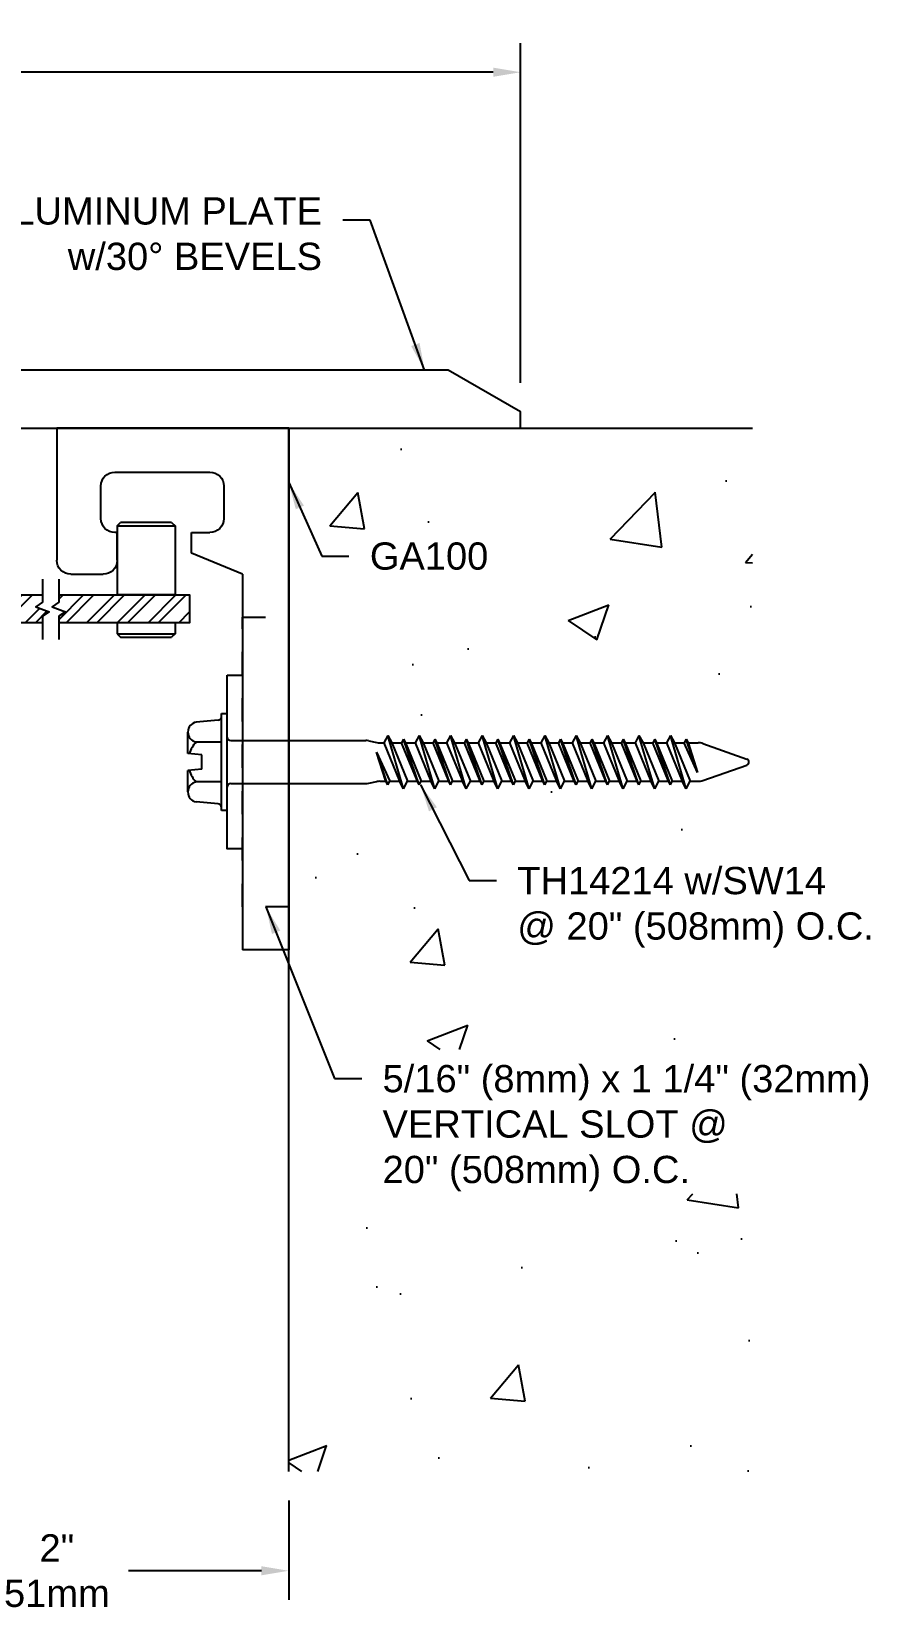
# Model space of a CAD drawing. Header units: inches. Extents: x -2.4 to 24.1, y 0.3 to 8.2.
# Drawn here: x 4.85 to 8.47, y 0.33 to 7.15 of the extents above; entities that cross this region are included whole.
import ezdxf

# ---------------------------------------------------------------- set-up
doc = ezdxf.new("R2010")
doc.units = ezdxf.units.IN
doc.header["$MEASUREMENT"] = 0
doc.linetypes.add('HIDDEN', pattern=[0.375, 0.25, -0.125])
for name, color, linetype in [('Anchors', 4, 'Continuous'), ('Conditions', 1, 'Continuous'), ('Dimensions', 3, 'Continuous'), ('Metals', 7, 'Continuous'), ('Text', 2, 'Continuous')]:
    doc.layers.add(name, color=color, linetype=linetype)
doc.styles.add('Arial', font='arial.ttf')
doc.dimstyles.new('Arial', dxfattribs={"dimtxt": 0.1175, "dimasz": 0.1175, "dimexe": 0.125, "dimexo": 0.125, "dimgap": 0.09, "dimtad": 0, "dimtih": 1, "dimtoh": 1, "dimdec": 4, "dimzin": 0, "dimdsep": 46, "dimlunit": 4, "dimtxsty": 'Arial', "dimcen": 0.09, "dimadec": 0, "dimazin": 0, "dimtfac": 1, "dimtdec": 4, "dimtofl": 0, "dimtmove": 0, "dimatfit": 3, "dimfxl": 0, "dimfrac": 2, "dimtolj": 1, "dimtzin": 0, "dimarcsym": 0})

# ---------------------------------------------------------------- blocks, each defined once
blk = doc.blocks.new('ga100')
for p, q in [((0, 0), (0, 1)), ((0, 1), (0.57, 1)), ((0.63, 0.94), (0.63, 0.8)), ((0.19, 0.75), (0.19, 0.34)), ((0.39, 0.81), (0.25, 0.81)), ((0.45, 0.74), (0.45, 0.75)), ((0.57, 0.74), (0.45, 0.74)), ((0.54, 0.42), (0.45, 0.42)), ((0.45, 0.42), (0.45, 0.34)), ((0.63, 0.2), (0.54, 0.42)), ((0.25, 0.28), (0.39, 0.28)), ((0.63, 0.2), (2.25, 0.2)), ((2.25, 0), (2.25, 0.2)), ((0, 0), (2.25, 0))]:
    blk.add_line(p, q)
for centre, start, end in [((0.57, 0.94), 0, 90), ((0.25, 0.75), 90, 180), ((0.39, 0.75), 0, 90), ((0.57, 0.8), 270, 0), ((0.25, 0.34), 180, 270), ((0.39, 0.34), 270, 0)]:
    blk.add_arc(centre, 0.06, start, end)
blk = doc.blocks.new('PIN')
for p, q in [((-0.1602, 0.1698), (-0.1452, 0.1848)), ((-0.1602, 0.1698), (0.0898, 0.1698)), ((-0.1602, 0.1698), (-0.1602, -0.1277)), ((0.0748, 0.1848), (-0.1452, 0.1848)), ((0.0748, 0.1848), (0.0898, 0.1698)), ((0.0898, 0.1698), (0.0898, -0.1277)), ((0.0898, -0.1277), (-0.1602, -0.1277)), ((0.0898, -0.2477), (-0.1602, -0.2477)), ((-0.1602, -0.2477), (-0.1602, -0.2952)), ((0.0898, -0.2477), (0.0898, -0.2952)), ((-0.1602, -0.2952), (0.0898, -0.2952)), ((-0.1602, -0.2952), (-0.1452, -0.3102)), ((-0.1452, -0.3102), (0.0748, -0.3102)), ((0.0898, -0.2952), (0.0748, -0.3102))]:
    blk.add_line(p, q)
blk = doc.blocks.new('PB8516')
at = {"layer": 'Metals'}
h = blk.add_hatch(dxfattribs=at)
h.set_pattern_fill('ANSI32', color=256, scale=0.25, style=0)
h.set_pattern_definition([(45, (-3.96066, -0.33674), (-0.0662913, 0.0662913), []), (45, (-3.91647, -0.33674), (-0.0662913, 0.0662913), [])])
h.paths.add_polyline_path([(1.0036, 0), (1.0036, -0.0318), (0.9748, -0.0509), (1.0325, -0.0727), (1.0036, -0.0918), (1.0036, -0.12), (1.5678, -0.12), (1.5678, 0)])
h.paths.add_polyline_path([(0.9336, -0.12), (0.9336, -0.0918), (0.9625, -0.0727), (0.9048, -0.0509), (0.9336, -0.0318), (0.9336, 0), (-0.9642, 0), (-0.9642, -0.0318), (-0.9931, -0.0509), (-0.9354, -0.0727), (-0.9642, -0.0918), (-0.9642, -0.12)])
h.paths.add_polyline_path([(-1.5772, 0), (-1.5772, -0.12), (-1.0342, -0.12), (-1.0342, -0.0918), (-1.0054, -0.0727), (-1.0631, -0.0509), (-1.0342, -0.0318), (-1.0342, 0)])
for points in [[(-1.0342, 0.0683), (-1.0342, -0.0318), (-1.0631, -0.0509), (-1.0054, -0.0727), (-1.0342, -0.0918), (-1.0342, -0.1918)], [(-0.9642, 0.0683), (-0.9642, -0.0318), (-0.9931, -0.0509), (-0.9354, -0.0727), (-0.9642, -0.0918), (-0.9642, -0.1918)], [(0.9336, 0.0683), (0.9336, -0.0318), (0.9048, -0.0509), (0.9625, -0.0727), (0.9336, -0.0918), (0.9336, -0.1918)], [(1.0036, 0.0683), (1.0036, -0.0318), (0.9748, -0.0509), (1.0325, -0.0727), (1.0036, -0.0918), (1.0036, -0.1918)], [(-1.0342, -0.12), (-1.5772, -0.12), (-1.5772, 0), (-1.0342, 0)], [(-0.9642, 0), (0.9336, 0)], [(1.0036, 0), (1.5678, 0), (1.5678, -0.12), (1.0036, -0.12)], [(0.9336, -0.12), (-0.9642, -0.12)]]:
    blk.add_lwpolyline(points)
at = {"xscale": -1}
blk.add_blockref('PIN', (-1.4249, 0.1277), dxfattribs=at)
blk.add_blockref('PIN', (1.4155, 0.1277))
blk = doc.blocks.new('*D6')
at = {"layer": 'Defpoints', "color": 0}
for p in [(3.956, 0.9373), (5.956, 0.9373), (3.956, 0.5097)]:
    blk.add_point(p, dxfattribs=at)
at = {"layer": 'Dimensions', "color": 0, "lineweight": -2}
for p, q in [((3.956, 0.8123), (3.956, 0.3847)), ((5.956, 0.8123), (5.956, 0.3847)), ((4.0735, 0.5097), (4.6466, 0.5097)), ((5.8385, 0.5097), (5.2653, 0.5097))]:
    blk.add_line(p, q, dxfattribs=at)
at = {"layer": 'Dimensions', "color": 0}
for points in [[(4.0735, 0.5293), (4.0735, 0.4902), (3.956, 0.5097)], [(5.8385, 0.5293), (5.8385, 0.4902), (5.956, 0.5097)]]:
    blk.add_solid(points, dxfattribs=at)
at = {"layer": 'Dimensions', "color": 0, "insert": (4.956, 0.5097), "char_height": 0.1175, "attachment_point": 5, "style": 'Arial'}
blk.add_mtext('\\A1;2"\\P51mm', dxfattribs=at)
blk = doc.blocks.new('*D9')
at = {"layer": 'Defpoints', "color": 0}
for p in [(6.956, 6.9719), (0.956, 5.5068), (6.956, 5.5068)]:
    blk.add_point(p, dxfattribs=at)
at = {"layer": 'Dimensions', "color": 0, "lineweight": -2}
for p, q in [((0.956, 5.6318), (0.956, 7.0969)), ((6.956, 5.6318), (6.956, 7.0969)), ((1.0735, 6.9719), (3.6065, 6.9719)), ((6.8385, 6.9719), (4.3054, 6.9719))]:
    blk.add_line(p, q, dxfattribs=at)
at = {"layer": 'Dimensions', "color": 0}
for points in [[(1.0735, 6.9915), (1.0735, 6.9523), (0.956, 6.9719)], [(6.8385, 6.9915), (6.8385, 6.9523), (6.956, 6.9719)]]:
    blk.add_solid(points, dxfattribs=at)
at = {"layer": 'Dimensions', "color": 0, "insert": (3.956, 6.9719), "char_height": 0.1175, "attachment_point": 5, "style": 'Arial'}
blk.add_mtext('\\A1;6"\\P152mm', dxfattribs=at)
blk = doc.blocks.new('TH14214')
for p, q in [((-0.129, 0.17), (-0.0362, 0.17)), ((-0.031, 0.11), (-0.0362, 0.17)), ((0.031, 0.11), (0.0362, 0.17)), ((0.0362, 0.17), (0.129, 0.17)), ((-0.1803, 0.0387), (-0.172, 0.1335)), ((-0.086, 0.025), (-0.086, 0.1335)), ((-0.031, 0.11), (0.031, 0.11)), ((0.086, 0.025), (0.086, 0.1335)), ((0.1803, 0.0387), (0.172, 0.1335)), ((-0.209, 0), (-0.209, 0.025)), ((-0.209, 0.025), (0.209, 0.025)), ((-0.209, 0), (0.209, 0)), ((0.209, 0.025), (0.209, 0)), ((-0.093, -0.0147), (-0.093, -0.5974)), ((0.093, -0.0147), (0.093, -0.5974)), ((-0.0917, -0.6102), (-0.0843, -0.6448)), ((0.0917, -0.6102), (0.0843, -0.6448)), ((-0.0983, -0.6927), (0.0428, -0.6441)), ((-0.083, -0.6845), (0.0428, -0.6441)), ((0.0428, -0.6441), (-0.083, -0.7009)), ((-0.083, -0.6576), (-0.083, -0.6845)), ((0.083, -0.6755), (-0.083, -0.7432)), ((0.083, -0.6576), (0.083, -0.6755)), ((0.115, -0.6927), (0.083, -0.6755)), ((-0.115, -0.7604), (0.115, -0.6927)), ((-0.115, -0.7604), (-0.083, -0.7432)), ((-0.0983, -0.6927), (-0.083, -0.6845)), ((-0.0983, -0.6927), (-0.083, -0.7009)), ((-0.083, -0.7009), (-0.083, -0.7432)), ((0.083, -0.7099), (-0.083, -0.7776)), ((0.115, -0.6927), (0.083, -0.7099)), ((0.083, -0.7099), (0.083, -0.7522)), ((-0.115, -0.7604), (-0.083, -0.7776)), ((-0.0983, -0.8281), (0.0983, -0.7604)), ((-0.083, -0.8199), (0.083, -0.7522)), ((0.083, -0.7686), (-0.083, -0.8363)), ((-0.083, -0.7776), (-0.083, -0.8199)), ((0.083, -0.8109), (-0.083, -0.8786)), ((0.0983, -0.7604), (0.083, -0.7522)), ((0.0983, -0.7604), (0.083, -0.7686)), ((0.083, -0.7686), (0.083, -0.8109)), ((0.115, -0.8281), (0.083, -0.8109)), ((-0.115, -0.8958), (0.115, -0.8281)), ((-0.115, -0.8958), (-0.083, -0.8786)), ((-0.0983, -0.8281), (-0.083, -0.8199)), ((-0.0983, -0.8281), (-0.083, -0.8363)), ((-0.083, -0.8363), (-0.083, -0.8786)), ((0.083, -0.8454), (-0.083, -0.9131)), ((0.115, -0.8281), (0.083, -0.8454)), ((0.083, -0.8454), (0.083, -0.8876)), ((-0.115, -0.8958), (-0.083, -0.9131)), ((-0.0983, -0.9635), (0.0983, -0.8958)), ((-0.083, -0.9553), (0.083, -0.8876)), ((0.083, -0.9041), (-0.083, -0.9718)), ((-0.083, -0.9131), (-0.083, -0.9553)), ((0.083, -0.9463), (-0.083, -1.014)), ((0.0983, -0.8958), (0.083, -0.8876)), ((0.0983, -0.8958), (0.083, -0.9041)), ((0.083, -0.9041), (0.083, -0.9463)), ((0.115, -0.9635), (0.083, -0.9463)), ((-0.115, -1.0312), (0.115, -0.9635)), ((-0.115, -1.0312), (-0.083, -1.014)), ((-0.0983, -0.9635), (-0.083, -0.9553)), ((-0.0983, -0.9635), (-0.083, -0.9718)), ((-0.083, -0.9718), (-0.083, -1.014)), ((0.083, -0.9808), (-0.083, -1.0485)), ((0.115, -0.9635), (0.083, -0.9808)), ((0.083, -0.9808), (0.083, -1.023)), ((-0.115, -1.0312), (-0.083, -1.0485)), ((-0.0983, -1.099), (0.0983, -1.0312)), ((-0.083, -1.0907), (0.083, -1.023)), ((0.083, -1.0395), (-0.083, -1.1072)), ((-0.083, -1.0485), (-0.083, -1.0907)), ((0.083, -1.0817), (-0.083, -1.1494)), ((0.0983, -1.0312), (0.083, -1.023)), ((0.0983, -1.0312), (0.083, -1.0395)), ((0.083, -1.0395), (0.083, -1.0817)), ((0.115, -1.099), (0.083, -1.0817)), ((-0.115, -1.1667), (0.115, -1.099)), ((-0.115, -1.1667), (-0.083, -1.1494)), ((-0.0983, -1.099), (-0.083, -1.0907)), ((-0.0983, -1.099), (-0.083, -1.1072)), ((-0.083, -1.1072), (-0.083, -1.1494)), ((0.083, -1.1162), (-0.083, -1.1839)), ((0.115, -1.099), (0.083, -1.1162)), ((0.083, -1.1162), (0.083, -1.1584)), ((-0.115, -1.1667), (-0.083, -1.1839)), ((-0.0983, -1.2344), (0.0983, -1.1667)), ((-0.0983, -1.2344), (-0.083, -1.2262)), ((-0.083, -1.2262), (0.083, -1.1584)), ((0.083, -1.1749), (-0.083, -1.2426)), ((-0.083, -1.1839), (-0.083, -1.2262)), ((0.083, -1.2171), (-0.083, -1.2849)), ((0.0983, -1.1667), (0.083, -1.1584)), ((0.0983, -1.1667), (0.083, -1.1749)), ((0.083, -1.1749), (0.083, -1.2171)), ((0.115, -1.2344), (0.083, -1.2171)), ((-0.115, -1.3021), (0.115, -1.2344)), ((-0.115, -1.3021), (-0.083, -1.2849)), ((-0.0983, -1.2344), (-0.083, -1.2426)), ((-0.083, -1.2426), (-0.083, -1.2849)), ((0.083, -1.2516), (-0.083, -1.3193)), ((-0.083, -1.3616), (0.083, -1.2939)), ((0.115, -1.2344), (0.083, -1.2516)), ((0.083, -1.2516), (0.083, -1.2939)), ((0.0983, -1.3021), (0.083, -1.2939)), ((-0.115, -1.3021), (-0.083, -1.3193)), ((-0.0983, -1.3698), (0.0983, -1.3021)), ((-0.0983, -1.3698), (-0.083, -1.3616)), ((0.083, -1.3103), (-0.083, -1.378)), ((-0.083, -1.3193), (-0.083, -1.3616)), ((0.083, -1.3526), (-0.083, -1.4203)), ((0.0983, -1.3021), (0.083, -1.3103)), ((0.083, -1.3103), (0.083, -1.3526)), ((0.115, -1.3698), (0.083, -1.3526)), ((-0.115, -1.4375), (0.115, -1.3698)), ((-0.115, -1.4375), (-0.083, -1.4203)), ((-0.0983, -1.3698), (-0.083, -1.378)), ((-0.083, -1.378), (-0.083, -1.4203)), ((0.083, -1.387), (-0.083, -1.4547)), ((-0.083, -1.497), (0.083, -1.4293)), ((0.115, -1.3698), (0.083, -1.387)), ((0.083, -1.387), (0.083, -1.4293)), ((0.0983, -1.4375), (0.083, -1.4293)), ((-0.115, -1.4375), (-0.083, -1.4547)), ((-0.0983, -1.5052), (0.0983, -1.4375)), ((-0.0983, -1.5052), (-0.083, -1.497)), ((0.083, -1.4457), (-0.083, -1.5134)), ((-0.083, -1.4547), (-0.083, -1.497)), ((0.083, -1.488), (-0.083, -1.5557)), ((0.0983, -1.4375), (0.083, -1.4457)), ((0.083, -1.4457), (0.083, -1.488)), ((0.115, -1.5052), (0.083, -1.488)), ((-0.115, -1.5729), (0.115, -1.5052)), ((-0.115, -1.5729), (-0.083, -1.5557)), ((-0.0983, -1.5052), (-0.083, -1.5134)), ((-0.083, -1.5134), (-0.083, -1.5557)), ((0.083, -1.5224), (-0.083, -1.5901)), ((-0.083, -1.6324), (0.083, -1.5647)), ((0.115, -1.5052), (0.083, -1.5224)), ((0.083, -1.5224), (0.083, -1.5647)), ((0.0983, -1.5729), (0.083, -1.5647)), ((-0.115, -1.5729), (-0.083, -1.5901)), ((-0.0983, -1.6406), (0.0983, -1.5729)), ((-0.0983, -1.6406), (-0.083, -1.6324)), ((0.083, -1.5811), (-0.083, -1.6488)), ((-0.083, -1.5901), (-0.083, -1.6324)), ((0.083, -1.6234), (-0.083, -1.6911)), ((0.0983, -1.5729), (0.083, -1.5811)), ((0.083, -1.5811), (0.083, -1.6234)), ((0.115, -1.6406), (0.083, -1.6234)), ((-0.115, -1.7083), (0.115, -1.6406)), ((-0.115, -1.7083), (-0.083, -1.6911)), ((-0.0983, -1.6406), (-0.083, -1.6488)), ((-0.083, -1.6488), (-0.083, -1.6911)), ((0.083, -1.6579), (-0.083, -1.7256)), ((-0.083, -1.7678), (0.083, -1.7001)), ((0.115, -1.6406), (0.083, -1.6579)), ((0.083, -1.6579), (0.083, -1.7001)), ((0.0983, -1.7083), (0.083, -1.7001)), ((-0.115, -1.7083), (-0.083, -1.7256)), ((-0.0983, -1.776), (0.0983, -1.7083)), ((-0.0983, -1.776), (-0.083, -1.7678)), ((0.083, -1.7166), (-0.083, -1.7843)), ((-0.083, -1.7256), (-0.083, -1.7678)), ((0.083, -1.7588), (-0.083, -1.8265)), ((0.0983, -1.7083), (0.083, -1.7166)), ((0.083, -1.7166), (0.083, -1.7588)), ((0.115, -1.776), (0.083, -1.7588)), ((-0.115, -1.8437), (0.115, -1.776)), ((-0.115, -1.8437), (-0.083, -1.8265)), ((-0.0983, -1.776), (-0.083, -1.7843)), ((-0.083, -1.7843), (-0.083, -1.8265)), ((0.083, -1.7933), (-0.083, -1.861)), ((-0.083, -1.9032), (0.083, -1.8355)), ((0.115, -1.776), (0.083, -1.7933)), ((0.083, -1.7933), (0.083, -1.8355)), ((0.0983, -1.8437), (0.083, -1.8355)), ((-0.115, -1.8437), (-0.083, -1.861)), ((-0.0983, -1.9115), (0.0983, -1.8437)), ((-0.0983, -1.9115), (-0.083, -1.9032)), ((0.083, -1.852), (-0.083, -1.9197)), ((-0.083, -1.861), (-0.083, -1.9032)), ((0.083, -1.8942), (-0.083, -1.9619)), ((0.0983, -1.8437), (0.083, -1.852)), ((0.083, -1.852), (0.083, -1.8942)), ((0.115, -1.9115), (0.083, -1.8942)), ((-0.115, -1.9792), (0.115, -1.9115)), ((-0.115, -1.9792), (-0.083, -1.9619)), ((-0.0983, -1.9115), (-0.083, -1.9197)), ((-0.083, -1.9197), (-0.083, -1.9619)), ((0.083, -1.9287), (-0.083, -1.9964)), ((-0.0447, -2.0284), (0.083, -1.9709)), ((0.115, -1.9115), (0.083, -1.9287)), ((0.083, -1.9287), (0.083, -1.9709)), ((0.0983, -1.9792), (0.083, -1.9709)), ((-0.115, -1.9792), (-0.083, -1.9964)), ((-0.083, -1.9964), (-0.083, -2.0309)), ((-0.0447, -2.0284), (0.0983, -1.9792)), ((0.083, -1.9874), (-0.0447, -2.0284)), ((0.0983, -1.9792), (0.083, -1.9874)), ((0.083, -1.9874), (0.083, -2.0309)), ((-0.0795, -2.0514), (-0.0129, -2.2417)), ((0.0795, -2.0514), (0.0129, -2.2417))]:
    blk.add_line(p, q)
for centre, radius, start, end in [((-0.129, 0.1264), 0.0436, 9.28497, 170.71503), ((0, 0.0505), 0.1195, 107.42152, 136.04074), ((0, 0.0505), 0.1195, 43.95926, 72.57848), ((0.129, 0.1264), 0.0436, 9.28497, 170.71503), ((-0.1952, 0.04), 0.015, 270, 355), ((0.1952, 0.04), 0.015, 185, 270), ((-0.1077, -0.0147), 0.0147, 0, 90), ((0.1077, -0.0147), 0.0147, 90, 180), ((-0.031, -0.5974), 0.062, 180, 191.9357), ((0.031, -0.5974), 0.062, 348.0643, 0), ((-0.145, -0.6576), 0.062, 0, 11.9357), ((0.145, -0.6576), 0.062, 168.0643, 180), ((-0.021, -2.0309), 0.062, 180, 199.30575), ((0.021, -2.0309), 0.062, 340.69425, 0), ((0, -2.2359), 0.0141, 204.10008, 335.89992)]:
    blk.add_arc(centre, radius, start, end)
blk = doc.blocks.new('sw14')
blk.add_lwpolyline([(5.2902, 3.1829), (5.2902, 3.1179), (4.5402, 3.1179), (4.5402, 3.1829)], close=True)

msp = doc.modelspace()

# ---------------------------------------------------------------- hatches: boundary and pattern name
at = {"layer": 'Conditions'}
h = msp.add_hatch(dxfattribs=at)
h.set_pattern_fill('AR-CONC', color=256, scale=0.25, style=0)
h.paths.add_polyline_path([(7.95596, 2.13511), (6.33151, 2.13511), (6.33151, 2.75791), (7.95596, 2.75791), (7.95596, 3.11226), (6.90094, 3.11226), (6.90094, 3.62769), (7.95596, 3.62769), (7.95596, 5.43727), (5.95596, 5.43727), (5.95596, 4.09027), (6.29481, 4.09027), (6.33578, 4.08161, 0.0521265), (6.3486, 4.08027), (6.36643, 4.08027), (6.38366, 4.11227), (6.4009, 4.08027), (6.44315, 4.08027), (6.45137, 4.09553), (6.45959, 4.08027), (6.50185, 4.08027), (6.51908, 4.11227), (6.53631, 4.08027), (6.57857, 4.08027), (6.58679, 4.09553), (6.59501, 4.08027), (6.63726, 4.08027), (6.6545, 4.11227), (6.67173, 4.08027), (6.71399, 4.08027), (6.72221, 4.09553), (6.73042, 4.08027), (6.77268, 4.08027), (6.78991, 4.11227), (6.80715, 4.08027), (6.8494, 4.08027), (6.85762, 4.09553), (6.86584, 4.08027), (6.9081, 4.08027), (6.92533, 4.11227), (6.94256, 4.08027), (6.98482, 4.08027), (6.99304, 4.09553), (7.00126, 4.08027), (7.04351, 4.08027), (7.06075, 4.11227), (7.07798, 4.08027), (7.12024, 4.08027), (7.12846, 4.09553), (7.13667, 4.08027), (7.17893, 4.08027), (7.19616, 4.11227), (7.2134, 4.08027), (7.25565, 4.08027), (7.26387, 4.09553), (7.27209, 4.08027), (7.31435, 4.08027), (7.33158, 4.11227), (7.34881, 4.08027), (7.39107, 4.08027), (7.39929, 4.09553), (7.40751, 4.08027), (7.44976, 4.08027), (7.467, 4.11227), (7.48423, 4.08027), (7.52649, 4.08027), (7.53471, 4.09553), (7.54292, 4.08027), (7.58518, 4.08027), (7.60241, 4.11227), (7.61965, 4.08027), (7.6619, 4.08027), (7.67012, 4.09553), (7.67834, 4.08027), (7.72184, 4.08027, -0.084437), (7.74233, 4.07679), (7.9304, 4.0109, -0.7741233), (7.9304, 3.98364), (7.74233, 3.91776, -0.084437), (7.72184, 3.91427), (7.68735, 3.91427), (7.67012, 3.88227), (7.65289, 3.91427), (7.61063, 3.91427), (7.60241, 3.89901), (7.5942, 3.91427), (7.55194, 3.91427), (7.53471, 3.88227), (7.51747, 3.91427), (7.47521, 3.91427), (7.467, 3.89901), (7.45878, 3.91427), (7.41652, 3.91427), (7.39929, 3.88227), (7.38206, 3.91427), (7.3398, 3.91427), (7.33158, 3.89901), (7.32336, 3.91427), (7.2811, 3.91427), (7.26387, 3.88227), (7.24664, 3.91427), (7.20438, 3.91427), (7.19616, 3.89901), (7.18795, 3.91427), (7.14569, 3.91427), (7.12846, 3.88227), (7.11122, 3.91427), (7.06896, 3.91427), (7.06075, 3.89901), (7.05253, 3.91427), (7.01027, 3.91427), (6.99304, 3.88227), (6.97581, 3.91427), (6.93355, 3.91427), (6.92533, 3.89901), (6.91711, 3.91427), (6.87485, 3.91427), (6.85762, 3.88227), (6.84039, 3.91427), (6.79813, 3.91427), (6.78991, 3.89901), (6.7817, 3.91427), (6.73944, 3.91427), (6.72221, 3.88227), (6.70497, 3.91427), (6.66271, 3.91427), (6.6545, 3.89901), (6.64628, 3.91427), (6.60402, 3.91427), (6.58679, 3.88227), (6.56956, 3.91427), (6.5273, 3.91427), (6.51908, 3.89901), (6.51086, 3.91427), (6.4686, 3.91427), (6.45137, 3.88227), (6.43414, 3.91427), (6.39188, 3.91427), (6.38366, 3.89901), (6.37545, 3.91427), (6.3486, 3.91427, 0.0521265), (6.33578, 3.91293), (6.29481, 3.90427), (5.95596, 3.90427), (5.95596, 0.93727), (7.95596, 0.93727)])
h.paths.add_polyline_path([(6.84722, 4.75517), (6.2563, 4.75517), (6.2563, 5.00215), (6.84722, 5.00215)], flags=16)
h.paths.add_polyline_path([(6.27663, 4.97369), (6.82982, 4.97369), (6.82982, 4.79343), (6.27663, 4.79343)], flags=8)

# ---------------------------------------------------------------- linework, layer by layer
for p, q in [((5.95596, 0.93727), (5.95596, 5.43727)), ((5.95596, 5.43727), (7.95596, 5.43727))]:
    msp.add_line(p, q, dxfattribs=at)
at = {"layer": 'Metals'}
msp.add_lwpolyline([(1.26846, 5.68727), (0.95596, 5.50685), (0.95596, 5.43727), (6.95596, 5.43727), (6.95596, 5.50685), (6.64346, 5.68727)], close=True, dxfattribs=at)
at = {"layer": 'Metals', "linetype": 'HIDDEN', "ltscale": 0.125}
msp.add_lwpolyline([(5.75596, 3.37227), (5.75596, 4.62227), (5.95596, 4.62227), (5.95596, 3.37227)], close=True, dxfattribs=at)

# ---------------------------------------------------------------- block references
at = {"layer": 'Anchors'}
msp.add_blockref('PB8516', (3.96066, 4.71789), dxfattribs=at)
at = {"layer": 'Anchors', "rotation": 90}
for name, p in [('sw14', (8.87388, -0.91792)), ('TH14214', (5.69096, 3.99727))]:
    msp.add_blockref(name, p, dxfattribs=at)
at = {"layer": 'Metals', "xscale": -1, "rotation": 90}
msp.add_blockref('ga100', (5.95596, 5.43727), dxfattribs=at)

# ---------------------------------------------------------------- texts
at = {"layer": 'Text', "char_height": 0.1175, "style": 'Arial'}
for s, insert, attachment_point in [('1/4" (6mm) ALUMINUM PLATE\\Pw/30%%d BEVELS', (6.09963, 6.27508), 6), ('GA100', (6.306, 4.94431), 1), ('TH14214 w/SW14\\P@ 20" (508mm) O.C.', (6.94196, 3.54476), 1), ('5/16" (8mm) x 1 1/4" (32mm)\\PVERTICAL SLOT @\\P20" (508mm) O.C.', (6.36089, 2.6908), 1)]:
    msp.add_mtext(s, dxfattribs=dict(at, insert=insert, attachment_point=attachment_point))

# ---------------------------------------------------------------- dimensions: what is measured, and where the dimension line sits
at = {"layer": 'Dimensions'}
dim = msp.add_linear_dim(base=(6.95596, 6.97187), p1=(0.95596, 5.50685), p2=(6.95596, 5.50685), text='<>\\P152mm', dimstyle='Arial', dxfattribs=at)
dim.commit()
dim.dimension.update_dxf_attribs({"geometry": '*D9', "text_midpoint": (3.95596, 6.97187), "dimtype": 160})
dim = msp.add_linear_dim(base=(3.95596, 0.50974), p1=(5.95596, 0.93727), p2=(3.95596, 0.93727), text='<>\\P51mm', dimstyle='Arial', dxfattribs=at)
dim.commit()
dim.dimension.update_dxf_attribs({"geometry": '*D6', "text_midpoint": (4.95596, 0.50974)})

# ---------------------------------------------------------------- leaders
at = {"layer": 'Text', "annotation_type": 0, "has_hookline": 1}
for points, hookline_direction, text_width in [([(6.54234, 5.68727), (6.30713, 6.33383), (6.18963, 6.33383)], 1, 2.26616), ([(5.95596, 5.20225), (6.0985, 4.88556), (6.216, 4.88556)], 0, 0.49445), ([(6.52499, 3.89827), (6.73446, 3.48601), (6.85196, 3.48601)], 0, 1.51524), ([(5.85799, 3.37227), (6.15339, 2.63205), (6.27089, 2.63205)], 0, 2.09232)]:
    msp.add_leader(points, dimstyle='Arial', override={"dimgap": 0.09, "dimtad": 0}, dxfattribs=dict(at, hookline_direction=hookline_direction, text_width=text_width))

doc.saveas('drawing.dxf')
